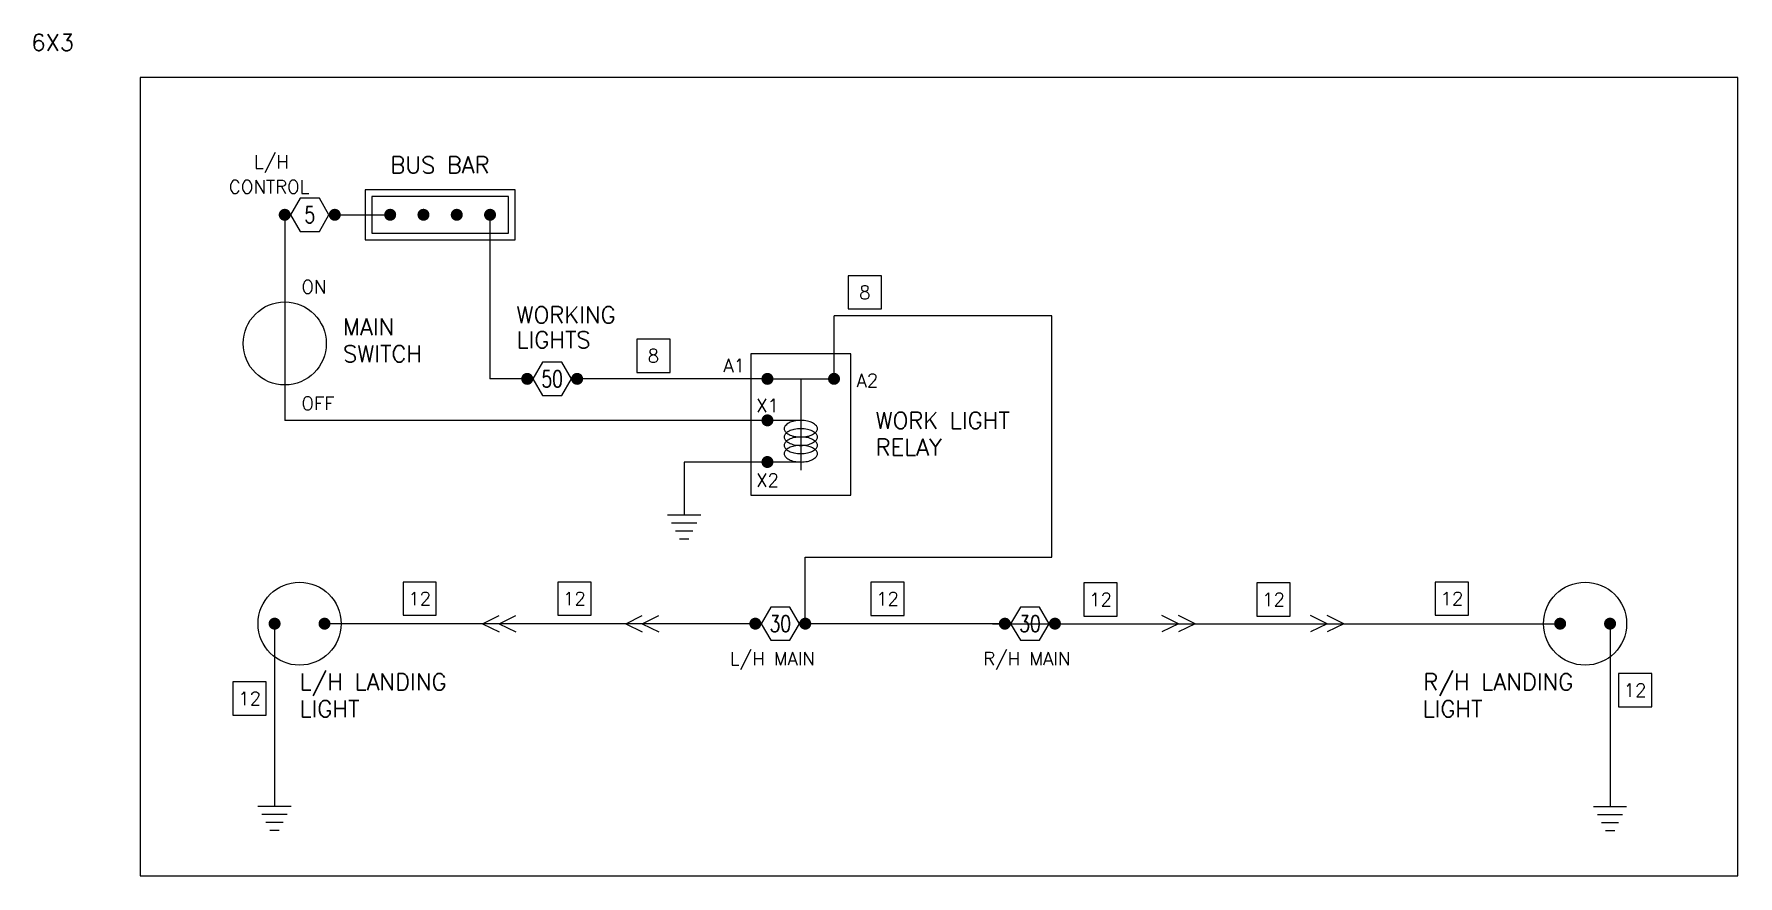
# Model space of a CAD drawing. Extents: x 0 to 153, y 0 to 55.
# Drawn here: x 92.3 to 105.1, y 40.24 to 46.57 of the extents above; entities that cross this region are included whole.
import ezdxf
from ezdxf.enums import TextEntityAlignment as Align

# ---------------------------------------------------------------- set-up
doc = ezdxf.new("R2010")
doc.units = 0
doc.header["$LTSCALE"] = 0.3
doc.header["$MEASUREMENT"] = 0
for name, color, linetype in [('1', 1, 'CONTINUOUS'), ('NOTES', 2, 'CONTINUOUS'), ('VOID1', 1, 'CONTINUOUS'), ('W', 11, 'CONTINUOUS')]:
    doc.layers.add(name, color=color, linetype=linetype)
doc.styles.add('100', font='ROMANS', dxfattribs={"height": 0.1})
doc.styles.add('130', font='ROMANS', dxfattribs={"height": 0.125})

# ---------------------------------------------------------------- blocks, each defined once
blk = doc.blocks.new('GR')
at = {"layer": 'VOID1'}
for p, q in [((-0.035, 0.18), (0.035, 0.18)), ((-0.125, 0), (0.125, 0)), ((-0.095, 0.06), (0.095, 0.06)), ((-0.065, 0.12), (0.065, 0.12))]:
    blk.add_line(p, q, dxfattribs=at)
blk = doc.blocks.new('WL')
at = {"layer": 'VOID1'}
for p, q in [((0, 0), (-0.0625, -0.125)), ((0, 0), (0.0625, -0.125)), ((0, -0.125), (-0.0625, -0.25)), ((0, -0.125), (0.0625, -0.25))]:
    blk.add_line(p, q, dxfattribs=at)
blk = doc.blocks.new('GAUGE')
at = {"layer": 'NOTES'}
blk.add_lwpolyline([(-0.125, 0.125), (-0.125, -0.125), (0.125, -0.125), (0.125, 0.125)], close=True, dxfattribs=at)
at = {"layer": 'NOTES', "style": '100'}
blk.add_attdef('GAUGE', text='', height=0.1, dxfattribs=at).set_placement((0, 0), align=Align.MIDDLE)

msp = doc.modelspace()

# ---------------------------------------------------------------- linework, layer by layer
at = {"layer": '1'}
for p, q in [((97.811, 43.978), (98.311, 43.978)), ((98.061, 43.978), (98.061, 43.291)), ((98.061, 43.666), (97.811, 43.666)), ((98.061, 43.353), (97.811, 43.353))]:
    msp.add_line(p, q, dxfattribs=at)
for points in [[(94.79, 45.398), (94.79, 45.023), (95.915, 45.023), (95.915, 45.398), (94.79, 45.398)], [(97.686, 44.166), (97.686, 43.103), (98.436, 43.103), (98.436, 44.166), (97.686, 44.166)]]:
    msp.add_lwpolyline(points, dxfattribs=at)
msp.add_lwpolyline([(94.84, 45.348), (94.84, 45.073), (95.865, 45.073), (95.865, 45.348)], close=True, dxfattribs=at)
at = {"layer": '1', "const_width": 0.045}
for points in [[(94.955, 45.211, 1), (95, 45.211, 1)], [(95.205, 45.211, 1), (95.25, 45.211, 1)], [(95.455, 45.211, 1), (95.5, 45.211, 1)], [(95.705, 45.211, 1), (95.75, 45.211, 1)], [(97.788, 43.978, 1), (97.833, 43.978, 1)], [(98.288, 43.978, 1), (98.333, 43.978, 1)], [(97.788, 43.666, 1), (97.833, 43.666, 1)], [(97.788, 43.353, 1), (97.833, 43.353, 1)], [(94.087, 42.138, 1), (94.132, 42.138, 1)], [(94.462, 42.138, 1), (94.507, 42.138, 1)], [(103.786, 42.138, -1), (103.741, 42.138, -1)], [(104.161, 42.138, -1), (104.116, 42.138, -1)]]:
    msp.add_lwpolyline(points, format="xyb", close=True, dxfattribs=at)
at = {"layer": '1'}
for points in [[(97.936, 43.603, 0.174705), (97.944, 43.582, 0.104203), (97.973, 43.559, 0.064948), (98.01, 43.546, 0.051099), (98.061, 43.541, 0.051099), (98.111, 43.546, 0.064948), (98.149, 43.559, 0.104203), (98.178, 43.582, 0.174705), (98.186, 43.603, 0.174705), (98.178, 43.624, 0.104203), (98.149, 43.648, 0.064948), (98.111, 43.661, 0.051099), (98.061, 43.666, 0.051099), (98.01, 43.661, 0.064948), (97.973, 43.648, 0.104203), (97.944, 43.624, 0.174705)], [(97.936, 43.541, 0.174705), (97.944, 43.52, 0.104203), (97.973, 43.497, 0.064948), (98.01, 43.483, 0.051099), (98.061, 43.478, 0.051099), (98.111, 43.483, 0.064948), (98.149, 43.497, 0.104203), (98.178, 43.52, 0.174705), (98.186, 43.541, 0.174705), (98.178, 43.562, 0.104203), (98.149, 43.585, 0.064948), (98.111, 43.598, 0.051099), (98.061, 43.603, 0.051099), (98.01, 43.598, 0.064948), (97.973, 43.585, 0.104203), (97.944, 43.562, 0.174705)], [(97.936, 43.478, 0.174705), (97.944, 43.457, 0.104203), (97.973, 43.434, 0.064948), (98.01, 43.421, 0.051099), (98.061, 43.416, 0.051099), (98.111, 43.421, 0.064948), (98.149, 43.434, 0.104203), (98.178, 43.457, 0.174705), (98.186, 43.478, 0.174705), (98.178, 43.499, 0.104203), (98.149, 43.523, 0.064948), (98.111, 43.536, 0.051099), (98.061, 43.541, 0.051099), (98.01, 43.536, 0.064948), (97.973, 43.523, 0.104203), (97.944, 43.499, 0.174705)], [(97.936, 43.416, 0.174705), (97.944, 43.395, 0.104203), (97.973, 43.372, 0.064948), (98.01, 43.358, 0.051099), (98.061, 43.353, 0.051099), (98.111, 43.358, 0.064948), (98.149, 43.372, 0.104203), (98.178, 43.395, 0.174705), (98.186, 43.416, 0.174705), (98.178, 43.437, 0.104203), (98.149, 43.46, 0.064948), (98.111, 43.473, 0.051099), (98.061, 43.478, 0.051099), (98.01, 43.473, 0.064948), (97.973, 43.46, 0.104203), (97.944, 43.437, 0.174705)]]:
    msp.add_lwpolyline(points, format="xyb", close=True, dxfattribs=at)
for centre in [(94.186, 44.244), (94.297, 42.138), (103.951, 42.138)]:
    msp.add_circle(centre, 0.312, dxfattribs=at)
at = {"layer": 'NOTES'}
for p, q in [((105.099, 46.242), (93.099, 46.242)), ((93.099, 46.242), (93.099, 40.242)), ((105.099, 40.242), (105.099, 46.242)), ((93.099, 40.242), (105.099, 40.242))]:
    msp.add_line(p, q, dxfattribs=at)
at = {"layer": 'NOTES', "color": 11}
for p, q in [((94.561, 45.211), (94.977, 45.211)), ((95.727, 45.211), (95.727, 43.978)), ((99.946, 44.452), (98.311, 44.452)), ((99.946, 42.638), (99.946, 44.452)), ((96.006, 43.978), (95.727, 43.978)), ((97.811, 43.978), (96.382, 43.978)), ((97.811, 43.666), (94.186, 43.666)), ((98.095, 42.138), (98.095, 42.638)), ((98.095, 42.638), (99.946, 42.638)), ((97.719, 42.138), (94.484, 42.138)), ((99.594, 42.138), (98.095, 42.138)), ((99.5, 42.138), (103.763, 42.138))]:
    msp.add_line(p, q, dxfattribs=at)
at = {"layer": 'VOID1'}
for points in [[(94.301, 45.336), (94.229, 45.211), (94.301, 45.086), (94.446, 45.086), (94.518, 45.211), (94.446, 45.336)], [(96.122, 44.103), (96.05, 43.978), (96.122, 43.853), (96.266, 43.853), (96.338, 43.978), (96.266, 44.103)], [(97.835, 42.263), (97.763, 42.138), (97.835, 42.013), (97.979, 42.013), (98.051, 42.138), (97.979, 42.263)], [(99.71, 42.263), (99.637, 42.138), (99.71, 42.013), (99.854, 42.013), (99.926, 42.138), (99.854, 42.263)]]:
    msp.add_lwpolyline(points, close=True, dxfattribs=at)
at = {"layer": 'VOID1', "const_width": 0.045}
for points in [[(94.208, 45.211, -1), (94.163, 45.211, -1)], [(94.539, 45.211, 1), (94.584, 45.211, 1)], [(96.029, 43.978, -1), (95.984, 43.978, -1)], [(96.359, 43.978, 1), (96.404, 43.978, 1)], [(97.742, 42.138, -1), (97.697, 42.138, -1)], [(98.072, 42.138, 1), (98.117, 42.138, 1)], [(99.616, 42.138, -1), (99.571, 42.138, -1)], [(99.947, 42.138, 1), (99.992, 42.138, 1)]]:
    msp.add_lwpolyline(points, format="xyb", close=True, dxfattribs=at)
at = {"layer": 'W'}
for p, q in [((94.109, 42.138), (94.109, 40.763)), ((104.138, 42.138), (104.138, 40.763))]:
    msp.add_line(p, q, dxfattribs=at)
for points in [[(94.186, 45.211), (94.186, 43.666)], [(98.311, 43.978), (98.311, 44.452)], [(97.811, 43.353), (97.186, 43.353), (97.186, 42.953)]]:
    msp.add_lwpolyline(points, dxfattribs=at)

# ---------------------------------------------------------------- block references
at = {"layer": 'NOTES'}
for p, values in [((98.542, 44.628), {'GAUGE': '8'}), ((96.954, 44.151), {'GAUGE': '8'}), ((95.199, 42.326), {'GAUGE': '12'}), ((96.361, 42.326), {'GAUGE': '12'}), ((98.712, 42.325), {'GAUGE': '12'}), ((100.312, 42.32), {'GAUGE': '12'}), ((101.611, 42.32), {'GAUGE': '12'}), ((102.951, 42.326), {'GAUGE': '12'}), ((104.326, 41.638), {'GAUGE': '12'}), ((93.922, 41.576), {'GAUGE': '12'})]:
    msp.add_blockref('GAUGE', p, dxfattribs=at).add_auto_attribs(values)
at = {"layer": 'W'}
for name, p, rotation in [('GR', (97.186, 42.953), 180), ('WL', (95.672, 42.138), 90), ('WL', (96.746, 42.138), 90), ('GR', (94.109, 40.763), 180)]:
    msp.add_blockref(name, p, dxfattribs=dict(at, rotation=rotation))
at = {"layer": 'W', "xscale": -1}
for name, p, rotation in [('WL', (101.022, 42.138), 270), ('WL', (102.138, 42.138), 270), ('GR', (104.138, 40.763), 180)]:
    msp.add_blockref(name, p, dxfattribs=dict(at, rotation=rotation))

# ---------------------------------------------------------------- texts
at = {"layer": 'NOTES'}
for s, height, style, p in [('6X3', 0.125, '130', (92.443, 46.444)), ('BUS BAR', 0.125, '130', (95.352, 45.523)), ('A1', 0.1, '100', (97.561, 44.028)), ('A2', 0.1, '100', (98.561, 43.916)), ('X1', 0.1, '100', (97.811, 43.728)), ('X2', 0.1, '100', (97.811, 43.166))]:
    msp.add_text(s, height=height, dxfattribs=dict(at, style=style)).set_placement(p, align=Align.CENTER)
for s, height, style, p in [('L/H', 0.1, '100', (93.954, 45.559)), ('CONTROL', 0.1, '100', (93.766, 45.371)), ('ON', 0.1, '100', (94.311, 44.619)), ('MAIN', 0.125, '130', (94.623, 44.306)), ('WORKING', 0.125, '100', (95.926, 44.396)), ('LIGHTS', 0.125, '100', (95.926, 44.209)), ('SWITCH', 0.125, '130', (94.623, 44.104)), ('OFF', 0.1, '100', (94.311, 43.744)), ('WORK LIGHT', 0.125, '130', (98.623, 43.603)), ('RELAY', 0.125, '130', (98.623, 43.401)), ('L/H MAIN', 0.1, '100', (97.528, 41.825)), ('R/H MAIN', 0.1, '100', (99.43, 41.825)), ('L/H LANDING', 0.125, '130', (94.297, 41.638)), ('R/H LANDING', 0.125, '130', (102.737, 41.638)), ('LIGHT', 0.125, '130', (94.297, 41.436)), ('LIGHT', 0.125, '130', (102.731, 41.436))]:
    msp.add_text(s, height=height, dxfattribs=dict(at, style=style)).set_placement(p)
at = {"layer": 'NOTES', "style": '130', "width": 0.75}
for s, p in [('5', (94.374, 45.211)), ('50', (96.194, 43.978)), ('30', (97.907, 42.138)), ('30', (99.782, 42.138))]:
    msp.add_text(s, height=0.125, dxfattribs=at).set_placement(p, align=Align.MIDDLE)

doc.saveas('drawing.dxf')
